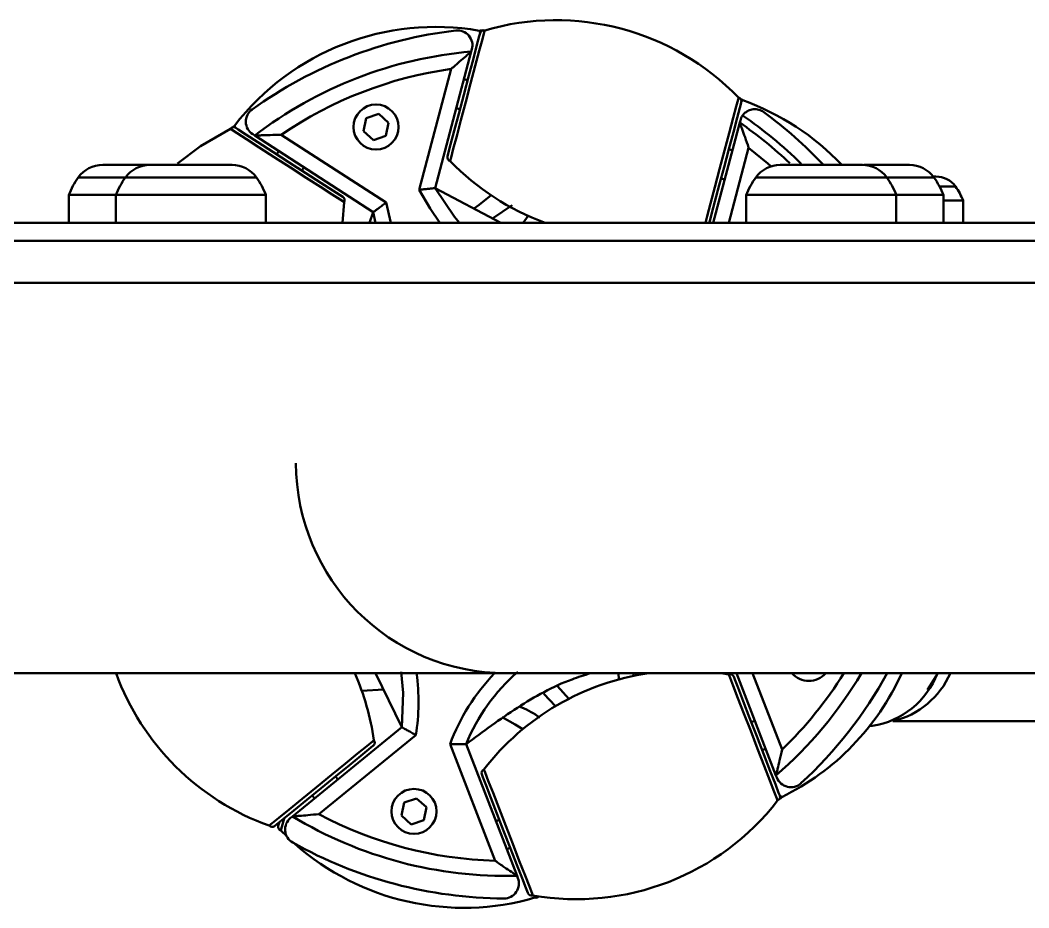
# Model space of a CAD drawing. Header units: millimetres. Extents: x 263 to 2983, y 441 to 2500.
# Drawn here: x 1833.5 to 1900.7, y 2440.5 to 2499.6 of the extents above; entities that cross this region are included whole.
import ezdxf

# ---------------------------------------------------------------- set-up
doc = ezdxf.new("R2010")
doc.units = ezdxf.units.MM
doc.header["$LTSCALE"] = 0.5
doc.layers.add('BOL', color=7, linetype='Continuous', lineweight=50)

msp = doc.modelspace()

# ---------------------------------------------------------------- linework, layer by layer
at = {"layer": 'BOL'}
for p, q in [((1863.531, 2497.498), (1861.127, 2488.413)), ((1863.531, 2497.498), (1863.571, 2497.652)), ((1860.061, 2488.294), (1862.191, 2496.342)), ((1863.284, 2495.593), (1863.043, 2495.656)), ((1857.358, 2493.343), (1856.518, 2493.062)), ((1858.02, 2492.757), (1857.358, 2493.343)), ((1862.532, 2493.723), (1862.772, 2493.659)), ((1856.518, 2493.062), (1856.342, 2492.195)), ((1857.844, 2491.889), (1858.02, 2492.757)), ((1879.65, 2486.096), (1881.415, 2492.766)), ((1881.456, 2492.919), (1881.415, 2492.766)), ((1856.342, 2492.195), (1857.005, 2491.609)), ((1848.965, 2491.992), (1849.098, 2491.906)), ((1856.996, 2486.813), (1849.098, 2491.906)), ((1850.868, 2491.955), (1857.864, 2487.443)), ((1857.005, 2491.609), (1857.844, 2491.889)), ((1850.699, 2490.874), (1850.564, 2490.664)), ((1882.008, 2491.098), (1880.685, 2486.096)), ((1880.928, 2490.924), (1880.685, 2490.988)), ((1838.968, 2489.95), (1839.323, 2489.95)), ((1839.323, 2489.95), (1842.109, 2489.95)), ((1842.109, 2489.95), (1842.25, 2489.95)), ((1842.25, 2489.95), (1845.716, 2489.95)), ((1845.716, 2489.95), (1847.588, 2489.95)), ((1852.245, 2489.58), (1852.38, 2489.79)), ((1884.109, 2489.95), (1886.015, 2489.95)), ((1886.015, 2489.95), (1889.458, 2489.95)), ((1889.458, 2489.95), (1889.588, 2489.95)), ((1889.682, 2489.95), (1889.965, 2489.95)), ((1889.965, 2489.95), (1892.729, 2489.95)), ((1837.343, 2489.116), (1840.484, 2489.116)), ((1840.484, 2489.116), (1846.231, 2489.116)), ((1846.231, 2489.116), (1849.212, 2489.116)), ((1880.173, 2489.055), (1880.416, 2488.991)), ((1882.484, 2489.116), (1891.006, 2489.116)), ((1891.006, 2489.116), (1891.212, 2489.116)), ((1891.212, 2489.116), (1894.353, 2489.116)), ((1894.307, 2489.179), (1894.491, 2489.179)), ((1861.127, 2488.413), (1865.491, 2486.096)), ((1894.729, 2488.512), (1895.79, 2488.512)), ((1836.707, 2487.95), (1836.707, 2486.096)), ((1836.707, 2487.95), (1839.848, 2487.95)), ((1839.848, 2487.95), (1839.848, 2486.096)), ((1839.848, 2487.95), (1846.432, 2487.95)), ((1846.432, 2487.95), (1849.848, 2487.95)), ((1849.848, 2486.096), (1849.848, 2487.95)), ((1854.953, 2486.096), (1855.05, 2487.472)), ((1857.864, 2487.443), (1858.168, 2486.096)), ((1881.848, 2487.95), (1881.848, 2486.096)), ((1881.848, 2487.95), (1891.611, 2487.95)), ((1891.611, 2487.95), (1891.848, 2487.95)), ((1891.848, 2486.096), (1891.848, 2487.95)), ((1891.848, 2487.95), (1894.989, 2487.95)), ((1894.989, 2486.096), (1894.989, 2487.95)), ((1894.989, 2487.579), (1896.299, 2487.579)), ((1896.299, 2486.096), (1896.299, 2487.579)), ((1856.754, 2486.096), (1856.996, 2486.813)), ((1857.152, 2486.096), (1856.996, 2486.813)), ((1866.248, 2487.281), (1864.941, 2486.388)), ((1512.739, 2486.096), (2400.823, 2486.096)), ((1866.988, 2486.096), (1867.311, 2486.56)), ((1512.739, 2484.896), (2400.823, 2484.896)), ((1910.848, 2482.096), (1820.848, 2482.096)), ((1910.848, 2456.096), (1820.848, 2456.096)), ((1858.902, 2452.502), (1857.146, 2456.096)), ((1873.352, 2455.68), (1873.335, 2456.096)), ((1874.336, 2456.096), (1874.342, 2455.916)), ((1880.69, 2456.014), (1880.175, 2456.096)), ((1883.83, 2449.289), (1881.193, 2456.096)), ((1882.265, 2456.096), (1884.235, 2451.012)), ((1869.279, 2455.233), (1870.025, 2454.392)), ((1869.134, 2453.9), (1868.368, 2454.734)), ((1851.617, 2446.565), (1858.902, 2452.502)), ((1882.419, 2452.931), (1882.187, 2452.841)), ((1890.086, 2452.596), (1890.247, 2452.596)), ((1891.608, 2452.896), (1906.095, 2452.896)), ((1859.834, 2451.971), (1853.38, 2446.712)), ((1865.119, 2443.606), (1862.112, 2451.369)), ((1863.184, 2451.369), (1866.579, 2442.606)), ((1882.91, 2450.976), (1883.142, 2451.066)), ((1854.644, 2449.032), (1854.485, 2449.227)), ((1883.83, 2449.289), (1883.887, 2449.141)), ((1852.935, 2447.963), (1853.093, 2447.768)), ((1859.885, 2447.762), (1859.046, 2447.481)), ((1860.548, 2447.175), (1859.885, 2447.762)), ((1859.046, 2447.481), (1858.87, 2446.614)), ((1860.372, 2446.308), (1860.548, 2447.175)), ((1851.617, 2446.565), (1851.494, 2446.465)), ((1858.87, 2446.614), (1859.533, 2446.027)), ((1859.533, 2446.027), (1860.372, 2446.308)), ((1865.403, 2446.338), (1865.169, 2446.247)), ((1850.848, 2445.623), (1851.232, 2445.24)), ((1865.891, 2444.382), (1866.126, 2444.473)), ((1866.637, 2442.458), (1866.579, 2442.606))]:
    msp.add_line(p, q, dxfattribs=at)
at = {"layer": 'BOL', "flags": 128}
for points in [[(1864.115, 2498.735), (1864.062, 2498.534), (1863.908, 2497.95), (1863.667, 2497.041), (1863.364, 2495.896), (1863.028, 2494.626), (1862.692, 2493.357), (1862.389, 2492.211), (1862.149, 2491.302), (1861.994, 2490.719), (1861.941, 2490.518)], [(1862.331, 2491.015), (1862.557, 2491.868), (1862.84, 2492.939), (1863.159, 2494.142), (1863.486, 2495.379), (1863.796, 2496.549), (1864.063, 2497.559), (1864.266, 2498.326), (1864.388, 2498.788), (1864.421, 2498.912)], [(1864.119, 2498.749), (1864.068, 2498.882), (1864.064, 2498.892)], [(1879.132, 2486.096), (1879.249, 2486.538), (1879.474, 2487.391), (1879.758, 2488.462), (1880.076, 2489.665), (1880.403, 2490.902), (1880.713, 2492.073), (1880.98, 2493.083), (1881.183, 2493.85), (1881.306, 2494.312), (1881.339, 2494.436)], [(1879.543, 2486.671), (1879.767, 2487.521), (1880.051, 2488.593), (1880.368, 2489.792), (1880.691, 2491.011), (1880.99, 2492.143), (1881.24, 2493.086), (1881.417, 2493.756), (1881.507, 2494.095), (1881.516, 2494.13)], [(1881.524, 2494.172), (1881.579, 2494.217), (1881.623, 2494.253)], [(1847.487, 2492.351), (1845.497, 2491.203), (1843.965, 2490.043)], [(1847.487, 2492.351), (1847.561, 2492.303), (1847.921, 2492.071), (1848.552, 2491.664), (1849.403, 2491.115), (1850.405, 2490.469), (1851.477, 2489.777), (1852.533, 2489.096), (1853.486, 2488.482), (1854.259, 2487.983), (1854.79, 2487.64), (1855.036, 2487.482), (1855.05, 2487.472)], [(1847.794, 2492.446), (1847.752, 2492.554), (1847.748, 2492.564)], [(1854.976, 2487.818), (1854.801, 2487.931), (1854.294, 2488.258), (1853.504, 2488.768), (1852.508, 2489.41), (1851.404, 2490.122), (1850.301, 2490.833), (1849.305, 2491.476), (1848.515, 2491.985), (1848.007, 2492.312), (1847.833, 2492.425)], [(1862.119, 2490.212), (1862.12, 2490.216), (1862.181, 2490.449), (1862.331, 2491.015)], [(1883.505, 2489.856), (1883.296, 2490.042), (1882.008, 2491.098)], [(1861.443, 2486.096), (1860.779, 2487.038), (1860.061, 2488.294)], [(1861.127, 2488.413), (1862.4, 2486.498), (1862.737, 2486.096)], [(1863.687, 2487.023), (1864.05, 2487.287), (1864.854, 2487.926)], [(1879.39, 2486.096), (1879.396, 2486.119), (1879.543, 2486.671)], [(1858.902, 2452.502), (1858.998, 2454.8), (1858.851, 2456.197)], [(1880.69, 2456.014), (1880.691, 2456.011), (1880.774, 2455.797)], [(1880.774, 2455.797), (1880.982, 2455.26), (1881.298, 2454.445), (1881.696, 2453.416), (1882.145, 2452.258), (1882.607, 2451.065), (1883.046, 2449.932), (1883.426, 2448.953), (1883.715, 2448.205), (1883.891, 2447.75), (1883.941, 2447.622)], [(1884.084, 2447.945), (1884.009, 2448.139), (1883.791, 2448.702), (1883.451, 2449.579), (1883.023, 2450.684), (1882.548, 2451.908), (1882.074, 2453.133), (1881.646, 2454.238), (1881.306, 2455.114), (1881.088, 2455.677), (1881.013, 2455.871)], [(1894.619, 2456.096), (1894.511, 2455.9), (1893.928, 2454.994)], [(1857.726, 2455.004), (1857.68, 2455.004), (1856.23, 2454.923)], [(1866.968, 2452.375), (1866.461, 2452.683), (1865.577, 2453.166)], [(1850.707, 2446.47), (1851.391, 2447.028), (1852.25, 2447.728), (1853.215, 2448.514), (1854.207, 2449.322), (1855.145, 2450.087), (1855.955, 2450.747), (1856.57, 2451.249), (1856.94, 2451.55), (1857.04, 2451.632)], [(1851.023, 2446.405), (1851.705, 2446.961), (1852.564, 2447.661), (1853.525, 2448.445), (1854.503, 2449.242), (1855.41, 2449.981), (1856.167, 2450.597), (1856.704, 2451.036), (1856.976, 2451.257), (1857.004, 2451.28)], [(1864.372, 2449.692), (1864.373, 2449.689), (1864.456, 2449.474)], [(1864.229, 2449.368), (1864.229, 2449.367), (1864.308, 2449.163)], [(1864.308, 2449.163), (1864.517, 2448.625), (1864.836, 2447.801), (1865.238, 2446.764), (1865.686, 2445.606), (1866.142, 2444.431), (1866.564, 2443.342), (1866.915, 2442.436), (1867.163, 2441.795), (1867.288, 2441.474), (1867.3, 2441.442)], [(1864.456, 2449.474), (1864.664, 2448.938), (1864.98, 2448.122), (1865.378, 2447.094), (1865.827, 2445.936), (1866.289, 2444.743), (1866.728, 2443.61), (1867.108, 2442.63), (1867.397, 2441.883), (1867.574, 2441.428), (1867.623, 2441.3)], [(1884.09, 2447.93), (1884.109, 2447.917), (1884.217, 2447.847)], [(1850.064, 2445.946), (1850.067, 2445.949), (1850.254, 2446.101), (1850.707, 2446.47)], [(1850.415, 2445.91), (1850.416, 2445.911), (1850.58, 2446.045), (1851.023, 2446.405)], [(1850.848, 2445.623), (1850.85, 2445.628), (1850.911, 2445.86), (1851.061, 2446.426)], [(1850.734, 2446.17), (1850.724, 2446.13), (1850.671, 2445.929)], [(1867.768, 2441.152), (1867.769, 2441.157), (1867.799, 2441.27)]]:
    msp.add_lwpolyline(points, dxfattribs=at)
at = {"layer": 'BOL'}
for centre in [(1857.181, 2492.476), (1859.709, 2446.894)]:
    msp.add_circle(centre, 1.5, dxfattribs=at)
for centre, radius, start, end in [((1869.168, 2482.649), 16.943, 44.08465, 106.27312), ((1861.152, 2482.201), 16.943, 80.10374, 142.29222), ((1865.848, 2470.096), 29, 96.65242, 125.70535), ((1862.605, 2497.907), 1, 345.17888, 96.65242), ((1864.154, 2498.659), 0.25, 69.47895, 111.19798), ((1864.357, 2498.671), 0.25, 75.17888, 165.17888), ((1865.848, 2470.096), 27.5, 94.83436, 127.5234), ((1865.848, 2470.096), 26.5, 97.93394, 124.42382), ((1881.275, 2494.194), 0.25, 345.17888, 75.17888), ((1881.43, 2494.095), 0.25, 39.19798, 78.85509), ((1875.91, 2478.303), 16.943, 43.425, 70.29222), ((1849.507, 2492.833), 1, 125.70535, 237.17888), ((1865.848, 2470.096), 29, 43.20479, 53.70535), ((1865.848, 2470.096), 27.5, 46.55072, 55.5234), ((1882.423, 2492.663), 1, 144.72854, 165.17888), ((1865.848, 2470.096), 28, 45.39815, 55.75173), ((1847.697, 2492.215), 0.25, 57.17888, 147.17888), ((1847.838, 2492.331), 0.25, 111.19798, 150.54494), ((1862.183, 2490.454), 0.25, 165.17888, 255.17888), ((1874.289, 2501.999), 16.943, 224.08465, 249.8271), ((1838.968, 2487.95), 2, 90, 144.30754), ((1842.109, 2487.95), 2, 90, 144.30754), ((1847.588, 2487.95), 2, 35.69246, 90), ((1884.109, 2487.95), 2, 90, 144.30754), ((1889.588, 2487.95), 2, 35.69246, 90), ((1892.729, 2487.95), 2, 35.69246, 90), ((1841.707, 2485.981), 5.373, 144.30754, 158.51369), ((1844.848, 2485.981), 5.373, 144.30754, 158.51369), ((1844.848, 2485.981), 5.373, 21.48631, 35.69246), ((1886.848, 2485.981), 5.373, 144.30754, 158.51369), ((1886.848, 2485.981), 5.373, 21.48631, 35.69246), ((1889.989, 2485.981), 5.373, 21.48631, 35.69246), ((1894.491, 2487.579), 1.6, 35.69246, 90), ((1892.299, 2486.004), 4.299, 21.48631, 35.69246), ((1854.84, 2487.608), 0.25, 327.17888, 57.17888), ((1865.848, 2470.096), 14, 180, 270), ((1855.782, 2461.894), 16.943, 200.01296, 250.27312), ((1840.266, 2449.249), 16.943, 8.08465, 23.83659), ((1846.318, 2454.179), 13.695, 350.72421, 8.0463), ((1874.951, 2446.602), 13.695, 136.11631, 159.63355), ((1874.951, 2446.602), 12.695, 130.99265, 157.94932), ((1877.772, 2439.325), 16.943, 98.15202, 142.27312), ((1880.78, 2455.781), 0.25, 21.17888, 111.17888), ((1865.848, 2470.096), 27.5, 310.83436, 329.39671), ((1876.762, 2463.062), 16.943, 296.10374, 335.72328), ((1865.848, 2470.096), 26.5, 313.93394, 328.10921), ((1886.018, 2457.086), 1.5, 221.28009, 318.71991), ((1865.848, 2470.096), 29, 312.65242, 331.13427), ((1889.427, 2458.05), 5.516, 278.55455, 339.24814), ((1890.324, 2458.353), 5.599, 283.63557, 336.22239), ((1856.846, 2451.474), 0.25, 309.17888, 39.17888), ((1864.462, 2449.459), 0.25, 111.17888, 201.17888), ((1884.82, 2449.503), 1, 201.17888, 312.65242), ((1883.851, 2447.855), 0.25, 291.17888, 21.17888), ((1884.007, 2447.983), 0.25, 285.52645, 327.19798), ((1870.541, 2457.989), 16.943, 260.08465, 322.27312), ((1852.125, 2445.689), 1, 129.17888, 240.65242), ((1865.848, 2470.096), 27.5, 238.83436, 271.5234), ((1865.848, 2470.096), 26.5, 241.93394, 268.42382), ((1850.257, 2446.104), 0.25, 219.17888, 309.17888), ((1850.912, 2445.865), 0.25, 165.19798, 255.19798), ((1865.848, 2470.096), 29, 240.65242, 269.70535), ((1863.015, 2457.415), 16.943, 228.40547, 286.29222), ((1865.704, 2442.096), 1, 269.70535, 21.17888), ((1867.533, 2441.533), 0.25, 201.17888, 291.17888), ((1867.831, 2441.394), 0.25, 255.19798, 320.29673)]:
    msp.add_arc(centre, radius, start, end, dxfattribs=at)
for points, knots in [([(1862.191, 2496.342), (1862.192, 2496.344), (1862.378, 2496.508), (1862.721, 2496.809), (1863.138, 2497.166), (1863.384, 2497.375), (1863.508, 2497.479), (1863.523, 2497.492), (1863.531, 2497.498)], [0, 0, 0, 0, 0.0029873, 0.3360507, 0.6172258, 0.7855663, 0.8923598, 1, 1, 1, 1]), ([(1883.015, 2493.469), (1883.013, 2493.47), (1882.919, 2493.54), (1882.7, 2493.648), (1882.346, 2493.683), (1882.026, 2493.596), (1881.779, 2493.447), (1881.664, 2493.31), (1881.606, 2493.241)], [0, 0, 0, 0, 0.0033628, 0.2573056, 0.5259735, 0.7216532, 0.860492, 1, 1, 1, 1]), ([(1882.008, 2491.098), (1882.008, 2491.1), (1881.927, 2491.335), (1881.779, 2491.766), (1881.593, 2492.283), (1881.482, 2492.586), (1881.426, 2492.738), (1881.419, 2492.756), (1881.415, 2492.766)], [0, 0, 0, 0, 0.002978, 0.33605, 0.617229, 0.785569, 0.892364, 1, 1, 1, 1]), ([(1850.868, 2491.955), (1850.865, 2491.955), (1850.618, 2491.952), (1850.161, 2491.943), (1849.613, 2491.926), (1849.29, 2491.914), (1849.128, 2491.908), (1849.109, 2491.907), (1849.098, 2491.906)], [0, 0, 0, 0, 0.002964, 0.336053, 0.617217, 0.785568, 0.892362, 1, 1, 1, 1]), ([(1860.061, 2488.294), (1860.064, 2488.294), (1860.165, 2488.305), (1860.384, 2488.328), (1860.684, 2488.362), (1860.93, 2488.39), (1861.095, 2488.409), (1861.116, 2488.412), (1861.127, 2488.413)], [0, 0, 0, 0, 0.004807, 0.18924, 0.404964, 0.607202, 0.80348, 1, 1, 1, 1]), ([(1857.864, 2487.443), (1857.862, 2487.441), (1857.779, 2487.381), (1857.602, 2487.251), (1857.358, 2487.073), (1857.157, 2486.928), (1857.022, 2486.831), (1857.005, 2486.819), (1856.996, 2486.813)], [0, 0, 0, 0, 0.0047979, 0.1892295, 0.4049745, 0.6072176, 0.8034829, 1, 1, 1, 1]), ([(1871.481, 2456.096), (1871.065, 2455.967), (1869.344, 2455.433), (1866.523, 2453.85), (1864.307, 2452.203), (1863.184, 2451.369)], [0, 0, 0, 0, 0.1360346, 0.5626229, 1, 1, 1, 1]), ([(1866.752, 2453.874), (1866.803, 2453.855), (1867.279, 2453.675), (1867.711, 2453.4), (1868.096, 2453.155)], [0, 0, 0, 0, 0.106807, 1, 1, 1, 1]), ([(1858.902, 2452.502), (1858.911, 2452.497), (1858.93, 2452.486), (1859.075, 2452.405), (1859.29, 2452.283), (1859.553, 2452.134), (1859.743, 2452.024), (1859.832, 2451.973), (1859.834, 2451.971)], [0, 0, 0, 0, 0.196521, 0.392779, 0.595017, 0.810776, 0.995207, 1, 1, 1, 1]), ([(1863.184, 2451.369), (1863.173, 2451.369), (1863.152, 2451.369), (1862.986, 2451.37), (1862.738, 2451.371), (1862.436, 2451.37), (1862.217, 2451.369), (1862.114, 2451.369), (1862.112, 2451.369)], [0, 0, 0, 0, 0.196526, 0.392795, 0.595028, 0.810777, 0.99522, 1, 1, 1, 1]), ([(1883.83, 2449.289), (1883.832, 2449.299), (1883.837, 2449.318), (1883.876, 2449.476), (1883.953, 2449.789), (1884.08, 2450.323), (1884.18, 2450.768), (1884.234, 2451.01), (1884.235, 2451.012)], [0, 0, 0, 0, 0.107638, 0.214433, 0.382774, 0.663946, 0.997032, 1, 1, 1, 1]), ([(1851.617, 2446.565), (1851.627, 2446.566), (1851.647, 2446.567), (1851.808, 2446.578), (1852.13, 2446.602), (1852.677, 2446.646), (1853.132, 2446.688), (1853.378, 2446.712), (1853.38, 2446.712)], [0, 0, 0, 0, 0.10764, 0.214432, 0.382765, 0.663942, 0.997023, 1, 1, 1, 1]), ([(1866.579, 2442.606), (1866.571, 2442.611), (1866.554, 2442.622), (1866.42, 2442.712), (1866.152, 2442.892), (1865.699, 2443.201), (1865.323, 2443.461), (1865.121, 2443.605), (1865.119, 2443.606)], [0, 0, 0, 0, 0.107637, 0.21443, 0.382768, 0.663931, 0.997024, 1, 1, 1, 1])]:
    msp.add_open_spline(points, degree=3, knots=knots, dxfattribs=at)

doc.saveas('drawing.dxf')
